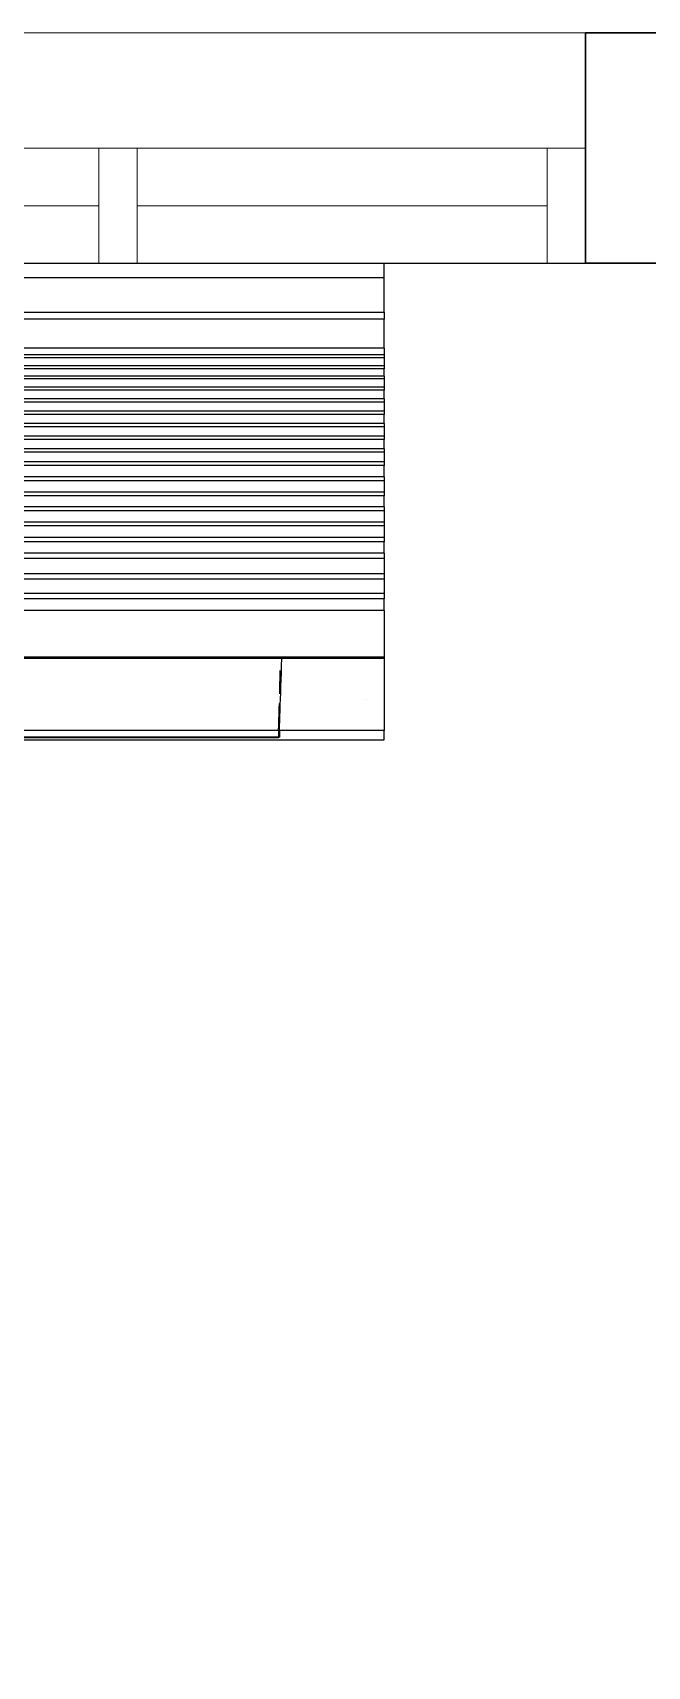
# Model space of a CAD drawing. Header units: inches. Extents: x -86493719 to 430035, y 21644 to 1519532.
# Drawn here: x 52315 to 53115, y 80404 to 82529 of the extents above; entities that cross this region are included whole.
import ezdxf

# ---------------------------------------------------------------- set-up
doc = ezdxf.new("R2010")
doc.units = ezdxf.units.IN
doc.header["$MEASUREMENT"] = 0
doc.layers.add('E-DB', color=1, linetype='Continuous')
doc.layers.add('Edges', color=7, linetype='Continuous')
for name, color, linetype, lineweight in [('LW', 8, 'Continuous', 20), ('wall', 8, 'Continuous', 30), ('WIN', 8, 'Continuous', 18)]:
    doc.layers.add(name, color=color, linetype=linetype, lineweight=lineweight)

# ---------------------------------------------------------------- blocks, each defined once
blk = doc.blocks.new('air con')
at = {"layer": 'Edges'}
for p, q in [((71.402, 41.898), (152.402, 41.898)), ((152.402, 41.095), (152.402, 41.898)), ((71.402, 41.095), (152.402, 41.095)), ((152.402, 39.122), (152.402, 41.095)), ((71.402, 39.122), (152.402, 39.122)), ((152.402, 39.122), (152.402, 38.724)), ((152.402, 38.724), (71.402, 38.724)), ((152.402, 37.092), (152.402, 38.724)), ((152.402, 37.092), (71.402, 37.092)), ((152.402, 37.092), (152.402, 36.701)), ((152.402, 36.701), (71.402, 36.701)), ((152.402, 36.542), (71.402, 36.542)), ((152.402, 36.701), (152.402, 36.542)), ((152.402, 36.542), (152.402, 36.078)), ((152.402, 36.078), (71.402, 36.078)), ((152.402, 35.914), (71.402, 35.914)), ((152.402, 35.493), (71.402, 35.493)), ((152.402, 35.34), (71.402, 35.34)), ((152.402, 36.078), (152.402, 35.914)), ((152.402, 35.493), (152.402, 35.914)), ((152.402, 35.493), (152.402, 35.34)), ((152.402, 35.34), (152.402, 34.877)), ((152.402, 34.877), (71.402, 34.877)), ((152.402, 34.709), (71.402, 34.709)), ((152.402, 34.877), (152.402, 34.709)), ((152.402, 34.207), (152.402, 34.709)), ((152.402, 34.207), (71.402, 34.207)), ((152.402, 34.022), (71.402, 34.022)), ((152.402, 33.51), (71.402, 33.51)), ((152.402, 33.335), (71.402, 33.335)), ((152.402, 34.207), (152.402, 34.022)), ((152.402, 34.022), (152.402, 33.51)), ((152.402, 33.51), (152.402, 33.335)), ((152.402, 32.826), (152.402, 33.335)), ((152.402, 32.826), (71.402, 32.826)), ((152.402, 32.625), (71.402, 32.625)), ((152.402, 32.826), (152.402, 32.625)), ((152.402, 32.625), (152.402, 32.098)), ((152.402, 32.098), (71.402, 32.098)), ((152.402, 31.911), (71.402, 31.911)), ((152.402, 32.098), (152.402, 31.911)), ((152.402, 31.378), (152.402, 31.911)), ((152.402, 31.378), (71.402, 31.378)), ((152.402, 31.189), (71.402, 31.189)), ((152.402, 30.654), (71.402, 30.654)), ((152.402, 31.378), (152.402, 31.189)), ((152.402, 31.189), (152.402, 30.654)), ((152.402, 30.654), (152.402, 30.439)), ((152.402, 30.439), (71.402, 30.439)), ((152.402, 29.791), (71.402, 29.791)), ((152.402, 29.791), (152.402, 30.439)), ((152.402, 29.791), (152.402, 29.562)), ((152.402, 29.562), (71.402, 29.562)), ((152.402, 28.935), (71.402, 28.935)), ((152.402, 28.714), (71.402, 28.714)), ((152.402, 29.562), (152.402, 28.935)), ((152.402, 28.935), (152.402, 28.714)), ((152.402, 28.092), (152.402, 28.714)), ((152.402, 28.092), (71.402, 28.092)), ((152.402, 27.871), (71.402, 27.871)), ((152.402, 28.092), (152.402, 27.871)), ((152.402, 27.871), (152.402, 27.226)), ((152.402, 27.226), (71.402, 27.226)), ((152.402, 27.024), (71.402, 27.024)), ((152.402, 27.226), (152.402, 27.024)), ((152.402, 27.024), (152.402, 26.349)), ((152.402, 26.349), (71.402, 26.349)), ((152.402, 26.117), (71.402, 26.117)), ((152.402, 26.349), (152.402, 26.117)), ((152.402, 25.469), (152.402, 26.117)), ((152.402, 25.469), (71.402, 25.469)), ((152.402, 25.162), (71.402, 25.162)), ((152.402, 25.469), (152.402, 25.162)), ((152.402, 25.162), (152.402, 24.304)), ((152.402, 24.304), (71.402, 24.304)), ((152.402, 24.304), (152.402, 24.002)), ((152.402, 24.002), (71.402, 24.002)), ((152.402, 23.184), (71.402, 23.184)), ((152.402, 24.002), (152.402, 23.184)), ((152.402, 23.184), (152.402, 22.883)), ((152.402, 22.883), (71.402, 22.883)), ((152.402, 22.213), (152.402, 22.883)), ((152.402, 22.213), (71.402, 22.213)), ((152.402, 22.213), (152.402, 19.568)), ((152.402, 19.568), (71.402, 19.568)), ((152.402, 19.493), (71.402, 19.493)), ((146.588, 19.085), (146.601, 19.493)), ((152.402, 19.568), (152.402, 19.493)), ((152.402, 19.493), (152.402, 15.42)), ((146.504, 18.391), (146.514, 18.752)), ((146.514, 18.752), (146.516, 18.813)), ((146.562, 18.299), (146.575, 18.687)), ((146.575, 18.687), (146.588, 19.085)), ((146.479, 17.503), (146.484, 17.685)), ((146.484, 17.685), (146.494, 18.035)), ((146.494, 18.035), (146.504, 18.391)), ((146.538, 17.558), (146.55, 17.923)), ((146.55, 17.923), (146.562, 18.299)), ((146.447, 16.349), (146.456, 16.673)), ((146.456, 16.673), (146.464, 16.956)), ((146.505, 16.546), (146.516, 16.869)), ((146.516, 16.869), (146.527, 17.206)), ((146.527, 17.206), (146.538, 17.558)), ((151.402, 17.184), (151.402, 17.175)), ((146.429, 15.722), (146.438, 16.032)), ((146.438, 16.032), (146.447, 16.349)), ((146.477, 15.675), (146.486, 15.948)), ((146.486, 15.948), (146.495, 16.239)), ((146.495, 16.239), (146.505, 16.546)), ((71.402, 14.898), (152.402, 14.898)), ((146.421, 15.42), (76.921, 15.42)), ((146.421, 15.051), (76.921, 15.051)), ((146.421, 15.012), (76.921, 15.012)), ((146.421, 15.42), (146.429, 15.722)), ((146.468, 15.42), (146.421, 15.42)), ((146.421, 15.42), (146.421, 15.051)), ((146.468, 15.051), (146.421, 15.051)), ((146.421, 15.051), (146.421, 15.012)), ((146.468, 15.42), (146.477, 15.675)), ((152.402, 15.42), (146.468, 15.42)), ((146.468, 15.42), (146.468, 15.051)), ((152.402, 14.898), (152.402, 15.42))]:
    blk.add_line(p, q, dxfattribs=at)
blk = doc.blocks.new('1.5HP AIR CONDITION')
at = {"xscale": 22.95287572191861, "yscale": 22.95287572191861, "zscale": 22.95287572191861}
blk.add_blockref('air con', (-3117.8, -341.9), dxfattribs=at)

msp = doc.modelspace()

# ---------------------------------------------------------------- linework, layer by layer
at = {"layer": 'E-DB'}
msp.add_lwpolyline([(46033.5, 58228.6), (44284.3, 58228.6), (44284.3, 61228.6), (47709.3, 61228.6), (47709.3, 67878.6), (45709.3, 67878.6), (45709.3, 79728.6), (49709.3, 79728.6), (49709.3, 82228.6), (55557.4, 82228.6)], dxfattribs=at)
at = {"layer": 'LW'}
msp.add_line((51234.3, 82528.6), (53034.3, 82528.6), dxfattribs=at)
at = {"layer": 'wall'}
msp.add_line((53034.3, 82228.6), (54234.3, 82228.6), dxfattribs=at)
msp.add_lwpolyline([(53034.3, 82228.6), (53184.3, 82228.6), (53184.3, 82528.6), (53034.3, 82528.6)], close=True, dxfattribs=at)
at = {"layer": 'WIN'}
for p, q in [((53009.3, 82378.6), (51259.3, 82378.6)), ((51867.7, 82303.6), (52401, 82303.6)), ((52451, 82303.6), (52984.3, 82303.6)), ((53034.3, 82228.6), (51234.3, 82228.6))]:
    msp.add_line(p, q, dxfattribs=at)
for points in [[(52401, 82378.6), (52451, 82378.6), (52451, 82228.6), (52401, 82228.6)], [(52984.3, 82378.6), (53034.3, 82378.6), (53034.3, 82228.6), (52984.3, 82228.6)]]:
    msp.add_lwpolyline(points, close=True, dxfattribs=at)

# ---------------------------------------------------------------- block references
msp.add_blockref('1.5HP AIR CONDITION', (52392, 81608.9))

doc.saveas('drawing.dxf')
